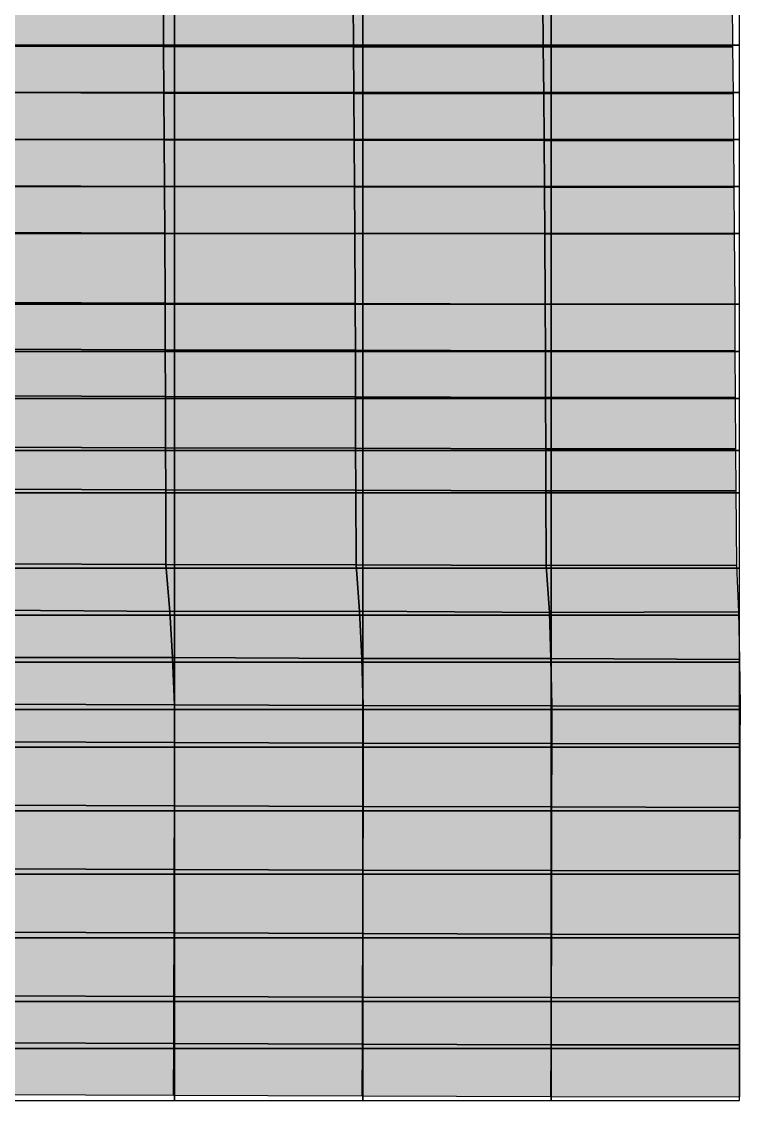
# Model space of a CAD drawing. Header units: inches. Extents: x -100 to 100, y -42 to 41.
# Drawn here: x 84.75 to 100.02, y -41.4 to -18.5 of the extents above; entities that cross this region are included whole.
import ezdxf

# ---------------------------------------------------------------- set-up
doc = ezdxf.new("R2010")
doc.units = ezdxf.units.IN
doc.header["$MEASUREMENT"] = 0
for name, color, linetype in [('Mesh-Ac1①', 7, 'Continuous'), ('Mesh-Acs', 7, 'Continuous'), ('Mesh-Ag1', 7, 'Continuous'), ('Mesh-Dc1', 7, 'Continuous'), ('Mesh-Dg1', 7, 'Continuous'), ('Mesh-Ds1', 7, 'Continuous'), ('Mesh-埋立土(水中)', 7, 'Continuous'), ('Undeformed Mesh-Ac1①', 7, 'Continuous'), ('Undeformed Mesh-Acs', 7, 'Continuous'), ('Undeformed Mesh-Ag1', 7, 'Continuous'), ('Undeformed Mesh-Dc1', 7, 'Continuous'), ('Undeformed Mesh-Dg1', 7, 'Continuous'), ('Undeformed Mesh-Ds1', 7, 'Continuous'), ('Undeformed Mesh-埋立土(水中)', 7, 'Continuous')]:
    doc.layers.add(name, color=color, linetype=linetype)

msp = doc.modelspace()

# ---------------------------------------------------------------- linework, layer by layer
at = {"color": 7, "true_color": 0xffffff, "transparency": 33554687}
for points in [[(83.7304, -19.01552), (87.7613, -18.03587), (83.7253, -18.02481)], [(83.7304, -19.01552), (87.7683, -19.02664), (87.7613, -18.03587)], [(87.7683, -19.02664), (91.7935, -18.04044), (87.7613, -18.03587)], [(87.7683, -19.02664), (91.8012, -19.03339), (91.7935, -18.04044)], [(91.8012, -19.03339), (95.8205, -18.0436), (91.7935, -18.04044)], [(91.8012, -19.03339), (95.8301, -19.03667), (95.8205, -18.0436)], [(95.8301, -19.03667), (99.8463, -18.03977), (95.8205, -18.0436)], [(95.8301, -19.03667), (99.8567, -19.03359), (99.8463, -18.03977)], [(83.7361, -20.004956), (87.7683, -19.02664), (83.7304, -19.01552)], [(83.7361, -20.004956), (87.7745, -20.01811), (87.7683, -19.02664)], [(87.7745, -20.01811), (91.8012, -19.03339), (87.7683, -19.02664)], [(87.7745, -20.01811), (91.8089, -20.02508), (91.8012, -19.03339)], [(91.8089, -20.02508), (95.8301, -19.03667), (91.8012, -19.03339)], [(91.8089, -20.02508), (95.8395, -20.03008), (95.8301, -19.03667)], [(95.8395, -20.03008), (99.8567, -19.03359), (95.8301, -19.03667)], [(95.8395, -20.03008), (99.8675, -20.02654), (99.8567, -19.03359)], [(83.7408, -20.995628), (87.7745, -20.01811), (83.7361, -20.004956)], [(83.7408, -20.995628), (87.7806, -21.007871), (87.7745, -20.01811)], [(87.7806, -21.007871), (91.8089, -20.02508), (87.7745, -20.01811)], [(87.7806, -21.007871), (91.8163, -21.0178), (91.8089, -20.02508)], [(91.8163, -21.0178), (95.8395, -20.03008), (91.8089, -20.02508)], [(91.8163, -21.0178), (95.8486, -21.02162), (95.8395, -20.03008)], [(95.8486, -21.02162), (99.8675, -20.02654), (95.8395, -20.03008)], [(95.8486, -21.02162), (99.878, -21.02066), (99.8675, -20.02654)], [(83.7462, -21.98478), (87.7806, -21.007871), (83.7408, -20.995628)], [(83.7462, -21.98478), (87.7857, -21.998861), (87.7806, -21.007871)], [(87.7857, -21.998861), (91.8163, -21.0178), (87.7806, -21.007871)], [(87.7857, -21.998861), (91.8236, -22.0084), (91.8163, -21.0178)], [(91.8236, -22.0084), (95.8486, -21.02162), (91.8163, -21.0178)], [(91.8236, -22.0084), (95.8567, -22.01466), (95.8486, -21.02162)], [(95.8567, -22.01466), (99.878, -21.02066), (95.8486, -21.02162)], [(95.8567, -22.01466), (99.886, -22.01295), (99.878, -21.02066)], [(83.751, -22.9755), (87.7857, -21.998861), (83.7462, -21.98478)], [(83.751, -22.9755), (87.7913, -22.98817), (87.7857, -21.998861)], [(87.7913, -22.98817), (91.8236, -22.0084), (87.7857, -21.998861)], [(87.7913, -22.98817), (91.8296, -23.000012), (91.8236, -22.0084)], [(91.8296, -23.000012), (95.8567, -22.01466), (91.8236, -22.0084)], [(91.8296, -23.000012), (95.8644, -23.00606), (95.8567, -22.01466)], [(95.8644, -23.00606), (99.886, -22.01295), (95.8567, -22.01466)], [(95.8644, -23.00606), (99.8935, -23.00696), (99.886, -22.01295)], [(83.7584, -24.4596), (87.7913, -22.98817), (83.751, -22.9755)], [(83.7584, -24.4596), (87.7977, -24.47416), (87.7913, -22.98817)], [(87.7977, -24.47416), (91.8296, -23.000012), (87.7913, -22.98817)], [(87.7977, -24.47416), (91.8374, -24.48477), (91.8296, -23.000012)], [(91.8374, -24.48477), (95.8644, -23.00606), (91.8296, -23.000012)], [(91.8374, -24.48477), (95.8727, -24.495011), (95.8644, -23.00606)], [(95.8727, -24.495011), (99.8935, -23.00696), (95.8644, -23.00606)], [(95.8727, -24.495011), (99.90365, -24.495491), (99.8935, -23.00696)], [(83.7619, -25.45052), (87.7977, -24.47416), (83.7584, -24.4596)], [(83.7619, -25.45052), (87.8011, -25.46363), (87.7977, -24.47416)], [(87.8011, -25.46363), (91.8374, -24.48477), (87.7977, -24.47416)], [(87.8011, -25.46363), (91.8407, -25.47547), (91.8374, -24.48477)], [(91.8407, -25.47547), (95.8727, -24.495011), (91.8374, -24.48477)], [(91.8407, -25.47547), (95.8766, -25.48649), (95.8727, -24.495011)], [(95.8766, -25.48649), (99.90365, -24.495491), (95.8727, -24.495011)], [(95.8766, -25.48649), (99.90909, -25.48815), (99.90365, -24.495491)], [(83.7662, -26.44016), (87.8011, -25.46363), (83.7619, -25.45052)], [(83.7662, -26.44016), (87.804, -26.45475), (87.8011, -25.46363)], [(87.804, -26.45475), (91.8407, -25.47547), (87.8011, -25.46363)], [(87.804, -26.45475), (91.8432, -26.46464), (91.8407, -25.47547)], [(91.8432, -26.46464), (95.8766, -25.48649), (91.8407, -25.47547)], [(91.8432, -26.46464), (95.8802, -26.47906), (95.8766, -25.48649)], [(95.8802, -26.47906), (99.90909, -25.48815), (95.8766, -25.48649)], [(95.8802, -26.47906), (99.9153, -26.47869), (99.90909, -25.48815)], [(83.7703, -27.52959), (87.804, -26.45475), (83.7662, -26.44016)], [(83.7703, -27.52959), (87.8081, -27.54452), (87.804, -26.45475)], [(87.8081, -27.54452), (91.8432, -26.46464), (87.804, -26.45475)], [(87.8081, -27.54452), (91.8458, -27.5537), (91.8432, -26.46464)], [(91.8458, -27.5537), (95.8802, -26.47906), (91.8432, -26.46464)], [(91.8458, -27.5537), (95.8835, -27.56945), (95.8802, -26.47906)], [(95.8835, -27.56945), (99.9153, -26.47869), (95.8802, -26.47906)], [(95.8835, -27.56945), (99.92281, -27.56783), (99.9153, -26.47869)], [(83.7739, -28.42099), (87.8081, -27.54452), (83.7703, -27.52959)], [(83.7739, -28.42099), (87.8112, -28.43623), (87.8081, -27.54452)], [(91.849, -28.44499), (91.8458, -27.5537), (87.8081, -27.54452)], [(91.849, -28.44499), (87.8081, -27.54452), (87.8112, -28.43623)], [(91.849, -28.44499), (95.8835, -27.56945), (91.8458, -27.5537)], [(91.849, -28.44499), (95.8875, -28.46101), (95.8835, -27.56945)], [(95.8875, -28.46101), (99.92281, -27.56783), (95.8835, -27.56945)], [(95.8875, -28.46101), (99.9273, -28.45848), (99.92281, -27.56783)], [(87.8112, -28.43623), (83.7739, -28.42099), (83.7791, -30.0055)], [(87.8112, -28.43623), (83.7791, -30.0055), (87.8168, -30.02174)], [(91.849, -28.44499), (87.8112, -28.43623), (87.8168, -30.02174)], [(91.849, -28.44499), (87.8168, -30.02174), (91.8537, -30.02958)], [(95.8875, -28.46101), (91.849, -28.44499), (91.8537, -30.02958)], [(95.8875, -28.46101), (91.8537, -30.02958), (95.8928, -30.04537)], [(99.9273, -28.45848), (95.8875, -28.46101), (95.8928, -30.04537)], [(99.9273, -28.45848), (95.8928, -30.04537), (99.93932, -30.03958)], [(83.8656, -30.9899), (87.8168, -30.02174), (83.7791, -30.0055)], [(83.8656, -30.9899), (87.8958, -31.02024), (87.8168, -30.02174)], [(91.92515, -31.01438), (91.8537, -30.02958), (87.8168, -30.02174)], [(91.92515, -31.01438), (87.8168, -30.02174), (87.8958, -31.02024)], [(91.92515, -31.01438), (95.8928, -30.04537), (91.8537, -30.02958)], [(91.92515, -31.01438), (95.9617, -31.04155), (95.8928, -30.04537)], [(95.9617, -31.04155), (99.93932, -30.03958), (95.8928, -30.04537)], [(95.9617, -31.04155), (99.98043, -31.02698), (99.93932, -30.03958)], [(87.8958, -31.02024), (83.8656, -30.9899), (83.9334, -31.9968)], [(87.8958, -31.02024), (83.9334, -31.9968), (87.95617, -32)], [(91.92515, -31.01438), (87.8958, -31.02024), (87.95617, -32)], [(91.92515, -31.01438), (87.95617, -32), (91.97677, -32.02204)], [(95.9617, -31.04155), (91.92515, -31.01438), (91.97677, -32.02204)], [(95.9617, -31.04155), (91.97677, -32.02204), (95.993188, -32.02054)], [(99.98043, -31.02698), (95.9617, -31.04155), (95.993188, -32.02054)], [(99.98043, -31.02698), (95.993188, -32.02054), (100.005923, -32.04001)], [(88.000663, -33.00226), (87.95617, -32), (83.9334, -31.9968)], [(88.000663, -33.00226), (83.9334, -31.9968), (83.995244, -32.9874)], [(92.004684, -33.01349), (91.97677, -32.02204), (87.95617, -32)], [(92.004684, -33.01349), (87.95617, -32), (88.000663, -33.00226)], [(96.009732, -33.02361), (95.993188, -32.02054), (91.97677, -32.02204)], [(96.009732, -33.02361), (91.97677, -32.02204), (92.004684, -33.01349)], [(95.993188, -32.02054), (96.009732, -33.02361), (100.01745, -33.03172)], [(95.993188, -32.02054), (100.01745, -33.03172), (100.005923, -32.04001)], [(83.994128, -33.7864), (88.000663, -33.00226), (83.995244, -32.9874)], [(83.994128, -33.7864), (87.999931, -33.80096), (88.000663, -33.00226)], [(87.999931, -33.80096), (92.004684, -33.01349), (88.000663, -33.00226)], [(87.999931, -33.80096), (92.004161, -33.81313), (92.004684, -33.01349)], [(92.004161, -33.81313), (96.009732, -33.02361), (92.004684, -33.01349)], [(92.004161, -33.81313), (96.009714, -33.82184), (96.009732, -33.02361)], [(96.009714, -33.82184), (100.01745, -33.03172), (96.009732, -33.02361)], [(96.009714, -33.82184), (100.01484, -33.83091), (100.01745, -33.03172)], [(83.990616, -35.1342), (87.999931, -33.80096), (83.994128, -33.7864)], [(83.990616, -35.1342), (87.996556, -35.1492), (87.999931, -33.80096)], [(87.996556, -35.1492), (92.004161, -33.81313), (87.999931, -33.80096)], [(87.996556, -35.1492), (92.002478, -35.16144), (92.004161, -33.81313)], [(92.002478, -35.16144), (96.009714, -33.82184), (92.004161, -33.81313)], [(92.002478, -35.16144), (96.007425, -35.16998), (96.009714, -33.82184)], [(96.007425, -35.16998), (100.01484, -33.83091), (96.009714, -33.82184)], [(96.007425, -35.16998), (100.01087, -35.17987), (100.01484, -33.83091)], [(83.98682, -36.4821), (87.996556, -35.1492), (83.990616, -35.1342)], [(83.98682, -36.4821), (87.993591, -36.497), (87.996556, -35.1492)], [(87.993591, -36.497), (92.002478, -35.16144), (87.996556, -35.1492)], [(87.993591, -36.497), (92.000526, -36.5093), (92.002478, -35.16144)], [(92.000526, -36.5093), (96.007425, -35.16998), (92.002478, -35.16144)], [(92.000526, -36.5093), (96.004515, -36.5191), (96.007425, -35.16998)], [(96.004515, -36.5191), (100.01087, -35.17987), (96.007425, -35.16998)], [(96.004515, -36.5191), (100.007514, -36.52856), (100.01087, -35.17987)], [(83.98314, -37.8299), (87.993591, -36.497), (83.98682, -36.4821)], [(83.98314, -37.8299), (87.990625, -37.8445), (87.993591, -36.497)], [(91.997481, -37.8572), (87.993591, -36.497), (87.990625, -37.8445)], [(91.997481, -37.8572), (92.000526, -36.5093), (87.993591, -36.497)], [(91.997481, -37.8572), (96.004515, -36.5191), (92.000526, -36.5093)], [(91.997481, -37.8572), (96.001518, -37.8685), (96.004515, -36.5191)], [(96.001518, -37.8685), (100.007514, -36.52856), (96.004515, -36.5191)], [(96.001518, -37.8685), (100.004772, -37.87704), (100.007514, -36.52856)], [(87.990625, -37.8445), (83.98314, -37.8299), (83.97944, -39.1773)], [(87.990625, -37.8445), (83.97944, -39.1773), (87.98709, -39.1919)], [(91.993592, -39.20527), (87.990625, -37.8445), (87.98709, -39.1919)], [(91.993592, -39.20527), (91.997481, -37.8572), (87.990625, -37.8445)], [(96.001518, -37.8685), (91.997481, -37.8572), (91.993592, -39.20527)], [(96.001518, -37.8685), (91.993592, -39.20527), (95.998209, -39.21752)], [(100.004772, -37.87704), (96.001518, -37.8685), (95.998209, -39.21752)], [(100.004772, -37.87704), (95.998209, -39.21752), (100.002936, -39.22533)], [(83.97654, -40.1753), (87.98709, -39.1919), (83.97944, -39.1773)], [(83.97654, -40.1753), (87.98408, -40.1901), (87.98709, -39.1919)], [(91.990353, -40.20384), (87.98709, -39.1919), (87.98408, -40.1901)], [(91.990353, -40.20384), (91.993592, -39.20527), (87.98709, -39.1919)], [(91.990353, -40.20384), (95.998209, -39.21752), (91.993592, -39.20527)], [(91.990353, -40.20384), (95.995593, -40.21648), (95.998209, -39.21752)], [(95.995593, -40.21648), (100.002936, -39.22533), (95.998209, -39.21752)], [(95.995593, -40.21648), (100.00293, -40.22335), (100.002936, -39.22533)], [(87.98408, -40.1901), (83.97654, -40.1753), (83.97272, -41.2732)], [(87.98408, -40.1901), (83.97272, -41.2732), (87.98058, -41.288)], [(91.990353, -40.20384), (87.98408, -40.1901), (87.98058, -41.288)], [(91.990353, -40.20384), (87.98058, -41.288), (91.98664, -41.30255)], [(95.995593, -40.21648), (91.990353, -40.20384), (91.98664, -41.30255)], [(95.995593, -40.21648), (91.98664, -41.30255), (95.993029, -41.31456)], [(100.001635, -41.32088), (95.995593, -40.21648), (95.993029, -41.31456)], [(100.001635, -41.32088), (100.00293, -40.22335), (95.995593, -40.21648)]]:
    msp.add_solid(points, dxfattribs=at)
at = {"layer": 'Mesh-Ac1①', "color": 18, "true_color": 0x000000, "transparency": 33554559}
for p, q in [((87.7977, -24.47416), (83.7584, -24.4596)), ((87.8011, -25.46363), (87.7977, -24.47416)), ((91.8374, -24.48477), (87.7977, -24.47416)), ((87.7977, -24.47416), (87.8011, -25.46363)), ((91.8407, -25.47547), (91.8374, -24.48477)), ((95.8727, -24.495011), (91.8374, -24.48477)), ((91.8374, -24.48477), (91.8407, -25.47547)), ((95.8766, -25.48649), (95.8727, -24.495011)), ((99.90365, -24.495491), (95.8727, -24.495011)), ((95.8727, -24.495011), (95.8766, -25.48649)), ((99.90909, -25.48815), (99.90365, -24.495491)), ((87.8011, -25.46363), (83.7619, -25.45052)), ((83.7619, -25.45052), (87.8011, -25.46363)), ((87.804, -26.45475), (87.8011, -25.46363)), ((91.8407, -25.47547), (87.8011, -25.46363)), ((87.8011, -25.46363), (87.804, -26.45475)), ((87.8011, -25.46363), (91.8407, -25.47547)), ((91.8432, -26.46464), (91.8407, -25.47547)), ((91.8407, -25.47547), (95.8766, -25.48649)), ((95.8766, -25.48649), (91.8407, -25.47547)), ((91.8407, -25.47547), (91.8432, -26.46464)), ((95.8802, -26.47906), (95.8766, -25.48649)), ((99.90909, -25.48815), (95.8766, -25.48649)), ((95.8766, -25.48649), (95.8802, -26.47906)), ((95.8766, -25.48649), (99.90909, -25.48815)), ((99.9153, -26.47869), (99.90909, -25.48815)), ((87.804, -26.45475), (83.7662, -26.44016)), ((83.7662, -26.44016), (87.804, -26.45475)), ((87.8081, -27.54452), (87.804, -26.45475)), ((91.8432, -26.46464), (87.804, -26.45475)), ((87.804, -26.45475), (87.8081, -27.54452)), ((87.804, -26.45475), (91.8432, -26.46464)), ((91.8458, -27.5537), (91.8432, -26.46464)), ((95.8802, -26.47906), (91.8432, -26.46464)), ((91.8432, -26.46464), (91.8458, -27.5537)), ((91.8432, -26.46464), (95.8802, -26.47906)), ((99.9153, -26.47869), (95.8802, -26.47906)), ((95.8802, -26.47906), (99.9153, -26.47869)), ((95.8835, -27.56945), (95.8802, -26.47906)), ((95.8802, -26.47906), (95.8835, -27.56945)), ((99.92281, -27.56783), (99.9153, -26.47869)), ((87.8081, -27.54452), (83.7703, -27.52959)), ((83.7703, -27.52959), (87.8081, -27.54452)), ((87.8112, -28.43623), (87.8081, -27.54452)), ((91.8458, -27.5537), (87.8081, -27.54452)), ((87.8081, -27.54452), (87.8112, -28.43623)), ((87.8081, -27.54452), (91.8458, -27.5537)), ((91.849, -28.44499), (91.8458, -27.5537)), ((95.8835, -27.56945), (91.8458, -27.5537)), ((91.8458, -27.5537), (91.849, -28.44499)), ((91.8458, -27.5537), (95.8835, -27.56945)), ((99.92281, -27.56783), (95.8835, -27.56945)), ((95.8835, -27.56945), (99.92281, -27.56783)), ((95.8875, -28.46101), (95.8835, -27.56945)), ((95.8835, -27.56945), (95.8875, -28.46101)), ((99.9273, -28.45848), (99.92281, -27.56783)), ((87.8112, -28.43623), (83.7739, -28.42099)), ((83.7739, -28.42099), (87.8112, -28.43623)), ((87.8168, -30.02174), (87.8112, -28.43623)), ((91.849, -28.44499), (87.8112, -28.43623)), ((87.8112, -28.43623), (87.8168, -30.02174)), ((87.8112, -28.43623), (91.849, -28.44499)), ((91.8537, -30.02958), (91.849, -28.44499)), ((95.8875, -28.46101), (91.849, -28.44499)), ((91.849, -28.44499), (91.8537, -30.02958)), ((91.849, -28.44499), (95.8875, -28.46101)), ((99.9273, -28.45848), (95.8875, -28.46101)), ((95.8875, -28.46101), (99.9273, -28.45848)), ((95.8928, -30.04537), (95.8875, -28.46101)), ((95.8875, -28.46101), (95.8928, -30.04537)), ((99.93932, -30.03958), (99.9273, -28.45848)), ((83.7791, -30.0055), (87.8168, -30.02174)), ((87.8168, -30.02174), (91.8537, -30.02958)), ((91.8537, -30.02958), (95.8928, -30.04537)), ((95.8928, -30.04537), (99.93932, -30.03958))]:
    msp.add_line(p, q, dxfattribs=at)
at = {"layer": 'Mesh-Acs', "color": 18, "true_color": 0x000000, "transparency": 33554559}
for p, q in [((87.8168, -30.02174), (83.7791, -30.0055)), ((87.8958, -31.02024), (87.8168, -30.02174)), ((91.8537, -30.02958), (87.8168, -30.02174)), ((87.8168, -30.02174), (87.8958, -31.02024)), ((91.92515, -31.01438), (91.8537, -30.02958)), ((95.8928, -30.04537), (91.8537, -30.02958)), ((91.8537, -30.02958), (91.92515, -31.01438)), ((99.93932, -30.03958), (95.8928, -30.04537)), ((95.9617, -31.04155), (95.8928, -30.04537)), ((95.8928, -30.04537), (95.9617, -31.04155)), ((99.98043, -31.02698), (99.93932, -30.03958)), ((87.8958, -31.02024), (83.8656, -30.9899)), ((83.8656, -30.9899), (87.8958, -31.02024)), ((91.92515, -31.01438), (87.8958, -31.02024)), ((87.8958, -31.02024), (91.92515, -31.01438)), ((87.95617, -32), (87.8958, -31.02024)), ((87.8958, -31.02024), (87.95617, -32)), ((91.97677, -32.02204), (91.92515, -31.01438)), ((95.9617, -31.04155), (91.92515, -31.01438)), ((91.92515, -31.01438), (91.97677, -32.02204)), ((91.92515, -31.01438), (95.9617, -31.04155)), ((99.98043, -31.02698), (95.9617, -31.04155)), ((95.9617, -31.04155), (99.98043, -31.02698)), ((95.993188, -32.02054), (95.9617, -31.04155)), ((95.9617, -31.04155), (95.993188, -32.02054)), ((100.005923, -32.04001), (99.98043, -31.02698)), ((87.95617, -32), (83.9334, -31.9968)), ((83.9334, -31.9968), (87.95617, -32)), ((88.000663, -33.00226), (87.95617, -32)), ((91.97677, -32.02204), (87.95617, -32)), ((87.95617, -32), (88.000663, -33.00226)), ((87.95617, -32), (91.97677, -32.02204)), ((95.993188, -32.02054), (91.97677, -32.02204)), ((91.97677, -32.02204), (95.993188, -32.02054)), ((92.004684, -33.01349), (91.97677, -32.02204)), ((91.97677, -32.02204), (92.004684, -33.01349)), ((96.009732, -33.02361), (95.993188, -32.02054)), ((95.993188, -32.02054), (96.009732, -33.02361)), ((100.005923, -32.04001), (95.993188, -32.02054)), ((95.993188, -32.02054), (100.005923, -32.04001)), ((100.01745, -33.03172), (100.005923, -32.04001)), ((83.995244, -32.9874), (88.000663, -33.00226)), ((88.000663, -33.00226), (92.004684, -33.01349)), ((92.004684, -33.01349), (96.009732, -33.02361)), ((96.009732, -33.02361), (100.01745, -33.03172))]:
    msp.add_line(p, q, dxfattribs=at)
at = {"layer": 'Mesh-Ag1', "color": 18, "true_color": 0x000000, "transparency": 33554559}
for p, q in [((88.000663, -33.00226), (83.995244, -32.9874)), ((87.999931, -33.80096), (88.000663, -33.00226)), ((88.000663, -33.00226), (87.999931, -33.80096)), ((92.004684, -33.01349), (88.000663, -33.00226)), ((92.004161, -33.81313), (92.004684, -33.01349)), ((92.004684, -33.01349), (92.004161, -33.81313)), ((96.009732, -33.02361), (92.004684, -33.01349)), ((96.009714, -33.82184), (96.009732, -33.02361)), ((96.009732, -33.02361), (96.009714, -33.82184)), ((100.01745, -33.03172), (96.009732, -33.02361)), ((100.01484, -33.83091), (100.01745, -33.03172)), ((83.994128, -33.7864), (87.999931, -33.80096)), ((87.999931, -33.80096), (92.004161, -33.81313)), ((92.004161, -33.81313), (96.009714, -33.82184)), ((96.009714, -33.82184), (100.01484, -33.83091))]:
    msp.add_line(p, q, dxfattribs=at)
at = {"layer": 'Mesh-Dc1', "color": 18, "true_color": 0x000000, "transparency": 33554559}
for p, q in [((87.999931, -33.80096), (83.994128, -33.7864)), ((87.996556, -35.1492), (87.999931, -33.80096)), ((87.999931, -33.80096), (87.996556, -35.1492)), ((92.004161, -33.81313), (87.999931, -33.80096)), ((92.002478, -35.16144), (92.004161, -33.81313)), ((92.004161, -33.81313), (92.002478, -35.16144)), ((96.009714, -33.82184), (92.004161, -33.81313)), ((96.007425, -35.16998), (96.009714, -33.82184)), ((96.009714, -33.82184), (96.007425, -35.16998)), ((100.01484, -33.83091), (96.009714, -33.82184)), ((100.01087, -35.17987), (100.01484, -33.83091)), ((87.996556, -35.1492), (83.990616, -35.1342)), ((83.990616, -35.1342), (87.996556, -35.1492)), ((87.993591, -36.497), (87.996556, -35.1492)), ((87.996556, -35.1492), (87.993591, -36.497)), ((92.002478, -35.16144), (87.996556, -35.1492)), ((87.996556, -35.1492), (92.002478, -35.16144)), ((92.000526, -36.5093), (92.002478, -35.16144)), ((92.002478, -35.16144), (92.000526, -36.5093)), ((96.007425, -35.16998), (92.002478, -35.16144)), ((92.002478, -35.16144), (96.007425, -35.16998)), ((96.004515, -36.5191), (96.007425, -35.16998)), ((96.007425, -35.16998), (96.004515, -36.5191)), ((100.01087, -35.17987), (96.007425, -35.16998)), ((96.007425, -35.16998), (100.01087, -35.17987)), ((100.007514, -36.52856), (100.01087, -35.17987)), ((87.993591, -36.497), (83.98682, -36.4821)), ((83.98682, -36.4821), (87.993591, -36.497)), ((87.990625, -37.8445), (87.993591, -36.497)), ((87.993591, -36.497), (87.990625, -37.8445)), ((92.000526, -36.5093), (87.993591, -36.497)), ((87.993591, -36.497), (92.000526, -36.5093)), ((91.997481, -37.8572), (92.000526, -36.5093)), ((92.000526, -36.5093), (91.997481, -37.8572)), ((96.004515, -36.5191), (92.000526, -36.5093)), ((92.000526, -36.5093), (96.004515, -36.5191)), ((96.001518, -37.8685), (96.004515, -36.5191)), ((96.004515, -36.5191), (96.001518, -37.8685)), ((100.007514, -36.52856), (96.004515, -36.5191)), ((96.004515, -36.5191), (100.007514, -36.52856)), ((100.004772, -37.87704), (100.007514, -36.52856)), ((87.990625, -37.8445), (83.98314, -37.8299)), ((83.98314, -37.8299), (87.990625, -37.8445)), ((87.98709, -39.1919), (87.990625, -37.8445)), ((87.990625, -37.8445), (87.98709, -39.1919)), ((91.997481, -37.8572), (87.990625, -37.8445)), ((87.990625, -37.8445), (91.997481, -37.8572)), ((91.993592, -39.20527), (91.997481, -37.8572)), ((91.997481, -37.8572), (91.993592, -39.20527)), ((96.001518, -37.8685), (91.997481, -37.8572)), ((91.997481, -37.8572), (96.001518, -37.8685)), ((95.998209, -39.21752), (96.001518, -37.8685)), ((96.001518, -37.8685), (95.998209, -39.21752)), ((100.004772, -37.87704), (96.001518, -37.8685)), ((96.001518, -37.8685), (100.004772, -37.87704)), ((100.002936, -39.22533), (100.004772, -37.87704)), ((83.97944, -39.1773), (87.98709, -39.1919)), ((87.98709, -39.1919), (91.993592, -39.20527)), ((91.993592, -39.20527), (95.998209, -39.21752)), ((95.998209, -39.21752), (100.002936, -39.22533))]:
    msp.add_line(p, q, dxfattribs=at)
at = {"layer": 'Mesh-Dg1', "color": 18, "true_color": 0x000000, "transparency": 33554559}
for p, q in [((87.98408, -40.1901), (83.97654, -40.1753)), ((87.98058, -41.288), (87.98408, -40.1901)), ((87.98408, -40.1901), (87.98058, -41.288)), ((91.990353, -40.20384), (87.98408, -40.1901)), ((91.98664, -41.30255), (91.990353, -40.20384)), ((91.990353, -40.20384), (91.98664, -41.30255)), ((95.995593, -40.21648), (91.990353, -40.20384)), ((95.993029, -41.31456), (95.995593, -40.21648)), ((95.995593, -40.21648), (95.993029, -41.31456)), ((100.00293, -40.22335), (95.995593, -40.21648)), ((100.001635, -41.32088), (100.00293, -40.22335)), ((83.97272, -41.2732), (87.98058, -41.288)), ((87.98058, -41.288), (91.98664, -41.30255)), ((91.98664, -41.30255), (95.993029, -41.31456)), ((95.993029, -41.31456), (100.001635, -41.32088))]:
    msp.add_line(p, q, dxfattribs=at)
at = {"layer": 'Mesh-Ds1', "color": 18, "true_color": 0x000000, "transparency": 33554559}
for p, q in [((87.98709, -39.1919), (83.97944, -39.1773)), ((87.98408, -40.1901), (87.98709, -39.1919)), ((87.98709, -39.1919), (87.98408, -40.1901)), ((91.993592, -39.20527), (87.98709, -39.1919)), ((91.990353, -40.20384), (91.993592, -39.20527)), ((91.993592, -39.20527), (91.990353, -40.20384)), ((95.998209, -39.21752), (91.993592, -39.20527)), ((95.995593, -40.21648), (95.998209, -39.21752)), ((95.998209, -39.21752), (95.995593, -40.21648)), ((100.002936, -39.22533), (95.998209, -39.21752)), ((100.00293, -40.22335), (100.002936, -39.22533)), ((83.97654, -40.1753), (87.98408, -40.1901)), ((87.98408, -40.1901), (91.990353, -40.20384)), ((91.990353, -40.20384), (95.995593, -40.21648)), ((95.995593, -40.21648), (100.00293, -40.22335))]:
    msp.add_line(p, q, dxfattribs=at)
at = {"layer": 'Mesh-埋立土(水中)', "color": 18, "true_color": 0x000000, "transparency": 33554559}
for p, q in [((87.7683, -19.02664), (87.7613, -18.03587)), ((87.7613, -18.03587), (87.7683, -19.02664)), ((91.8012, -19.03339), (91.7935, -18.04044)), ((91.7935, -18.04044), (91.8012, -19.03339)), ((95.8301, -19.03667), (95.8205, -18.0436)), ((95.8205, -18.0436), (95.8301, -19.03667)), ((99.8567, -19.03359), (99.8463, -18.03977)), ((87.7683, -19.02664), (83.7304, -19.01552)), ((83.7304, -19.01552), (87.7683, -19.02664)), ((87.7745, -20.01811), (87.7683, -19.02664)), ((91.8012, -19.03339), (87.7683, -19.02664)), ((87.7683, -19.02664), (87.7745, -20.01811)), ((87.7683, -19.02664), (91.8012, -19.03339)), ((91.8089, -20.02508), (91.8012, -19.03339)), ((95.8301, -19.03667), (91.8012, -19.03339)), ((91.8012, -19.03339), (91.8089, -20.02508)), ((91.8012, -19.03339), (95.8301, -19.03667)), ((99.8567, -19.03359), (95.8301, -19.03667)), ((95.8301, -19.03667), (99.8567, -19.03359)), ((95.8395, -20.03008), (95.8301, -19.03667)), ((95.8301, -19.03667), (95.8395, -20.03008)), ((99.8675, -20.02654), (99.8567, -19.03359)), ((87.7745, -20.01811), (83.7361, -20.004956)), ((83.7361, -20.004956), (87.7745, -20.01811)), ((87.7806, -21.007871), (87.7745, -20.01811)), ((91.8089, -20.02508), (87.7745, -20.01811)), ((87.7745, -20.01811), (87.7806, -21.007871)), ((87.7745, -20.01811), (91.8089, -20.02508)), ((91.8163, -21.0178), (91.8089, -20.02508)), ((95.8395, -20.03008), (91.8089, -20.02508)), ((91.8089, -20.02508), (91.8163, -21.0178)), ((91.8089, -20.02508), (95.8395, -20.03008)), ((99.8675, -20.02654), (95.8395, -20.03008)), ((95.8395, -20.03008), (99.8675, -20.02654)), ((95.8486, -21.02162), (95.8395, -20.03008)), ((95.8395, -20.03008), (95.8486, -21.02162)), ((99.878, -21.02066), (99.8675, -20.02654)), ((87.7806, -21.007871), (83.7408, -20.995628)), ((83.7408, -20.995628), (87.7806, -21.007871)), ((87.7857, -21.998861), (87.7806, -21.007871)), ((87.7806, -21.007871), (91.8163, -21.0178)), ((91.8163, -21.0178), (87.7806, -21.007871)), ((87.7806, -21.007871), (87.7857, -21.998861)), ((91.8236, -22.0084), (91.8163, -21.0178)), ((95.8486, -21.02162), (91.8163, -21.0178)), ((91.8163, -21.0178), (91.8236, -22.0084)), ((91.8163, -21.0178), (95.8486, -21.02162)), ((99.878, -21.02066), (95.8486, -21.02162)), ((95.8486, -21.02162), (99.878, -21.02066)), ((95.8567, -22.01466), (95.8486, -21.02162)), ((95.8486, -21.02162), (95.8567, -22.01466)), ((99.886, -22.01295), (99.878, -21.02066)), ((87.7857, -21.998861), (83.7462, -21.98478)), ((83.7462, -21.98478), (87.7857, -21.998861)), ((87.7913, -22.98817), (87.7857, -21.998861)), ((91.8236, -22.0084), (87.7857, -21.998861)), ((87.7857, -21.998861), (87.7913, -22.98817)), ((87.7857, -21.998861), (91.8236, -22.0084)), ((91.8296, -23.000012), (91.8236, -22.0084)), ((95.8567, -22.01466), (91.8236, -22.0084)), ((91.8236, -22.0084), (91.8296, -23.000012)), ((91.8236, -22.0084), (95.8567, -22.01466)), ((99.886, -22.01295), (95.8567, -22.01466)), ((95.8567, -22.01466), (99.886, -22.01295)), ((95.8644, -23.00606), (95.8567, -22.01466)), ((95.8567, -22.01466), (95.8644, -23.00606)), ((99.8935, -23.00696), (99.886, -22.01295)), ((87.7913, -22.98817), (83.751, -22.9755)), ((83.751, -22.9755), (87.7913, -22.98817)), ((87.7977, -24.47416), (87.7913, -22.98817)), ((91.8296, -23.000012), (87.7913, -22.98817)), ((87.7913, -22.98817), (87.7977, -24.47416)), ((87.7913, -22.98817), (91.8296, -23.000012)), ((91.8374, -24.48477), (91.8296, -23.000012)), ((95.8644, -23.00606), (91.8296, -23.000012)), ((91.8296, -23.000012), (91.8374, -24.48477)), ((91.8296, -23.000012), (95.8644, -23.00606)), ((95.8727, -24.495011), (95.8644, -23.00606)), ((99.8935, -23.00696), (95.8644, -23.00606)), ((95.8644, -23.00606), (95.8727, -24.495011)), ((95.8644, -23.00606), (99.8935, -23.00696)), ((99.90365, -24.495491), (99.8935, -23.00696)), ((83.7584, -24.4596), (87.7977, -24.47416)), ((87.7977, -24.47416), (91.8374, -24.48477)), ((91.8374, -24.48477), (95.8727, -24.495011)), ((95.8727, -24.495011), (99.90365, -24.495491))]:
    msp.add_line(p, q, dxfattribs=at)
at = {"layer": 'Undeformed Mesh-Ac1①', "color": 1, "true_color": 0xff0000, "transparency": 33554687}
for p, q in [((88, -24.5), (84, -24.5)), ((88, -25.5), (88, -24.5)), ((92, -24.5), (88, -24.5)), ((88, -24.5), (88, -25.5)), ((92, -25.5), (92, -24.5)), ((96, -24.5), (92, -24.5)), ((92, -24.5), (92, -25.5)), ((96, -25.5), (96, -24.5)), ((100, -24.5), (96, -24.5)), ((96, -24.5), (96, -25.5)), ((100, -25.5), (100, -24.5)), ((88, -25.5), (84, -25.5)), ((84, -25.5), (88, -25.5)), ((88, -26.5), (88, -25.5)), ((92, -25.5), (88, -25.5)), ((88, -25.5), (88, -26.5)), ((88, -25.5), (92, -25.5)), ((92, -26.5), (92, -25.5)), ((92, -25.5), (96, -25.5)), ((96, -25.5), (92, -25.5)), ((92, -25.5), (92, -26.5)), ((96, -26.5), (96, -25.5)), ((100, -25.5), (96, -25.5)), ((96, -25.5), (96, -26.5)), ((96, -25.5), (100, -25.5)), ((100, -26.5), (100, -25.5)), ((88, -26.5), (84, -26.5)), ((84, -26.5), (88, -26.5)), ((88, -27.6), (88, -26.5)), ((92, -26.5), (88, -26.5)), ((88, -26.5), (88, -27.6)), ((88, -26.5), (92, -26.5)), ((92, -27.6), (92, -26.5)), ((96, -26.5), (92, -26.5)), ((92, -26.5), (92, -27.6)), ((92, -26.5), (96, -26.5)), ((96, -27.6), (96, -26.5)), ((100, -26.5), (96, -26.5)), ((96, -26.5), (96, -27.6)), ((96, -26.5), (100, -26.5)), ((100, -27.6), (100, -26.5)), ((88, -27.6), (84, -27.6)), ((84, -27.6), (88, -27.6)), ((88, -28.5), (88, -27.6)), ((92, -27.6), (88, -27.6)), ((88, -27.6), (88, -28.5)), ((88, -27.6), (92, -27.6)), ((92, -28.5), (92, -27.6)), ((96, -27.6), (92, -27.6)), ((92, -27.6), (92, -28.5)), ((92, -27.6), (96, -27.6)), ((96, -28.5), (96, -27.6)), ((100, -27.6), (96, -27.6)), ((96, -27.6), (96, -28.5)), ((96, -27.6), (100, -27.6)), ((100, -28.5), (100, -27.6)), ((88, -28.5), (84, -28.5)), ((84, -28.5), (88, -28.5)), ((88, -30.1), (88, -28.5)), ((92, -28.5), (88, -28.5)), ((88, -28.5), (88, -30.1)), ((88, -28.5), (92, -28.5)), ((92, -30.1), (92, -28.5)), ((96, -28.5), (92, -28.5)), ((92, -28.5), (92, -30.1)), ((92, -28.5), (96, -28.5)), ((96, -30.1), (96, -28.5)), ((100, -28.5), (96, -28.5)), ((96, -28.5), (96, -30.1)), ((96, -28.5), (100, -28.5)), ((100, -30.1), (100, -28.5)), ((84, -30.1), (88, -30.1)), ((88, -30.1), (92, -30.1)), ((92, -30.1), (96, -30.1)), ((96, -30.1), (100, -30.1))]:
    msp.add_line(p, q, dxfattribs=at)
at = {"layer": 'Undeformed Mesh-Acs', "color": 1, "true_color": 0xff0000, "transparency": 33554687}
for p, q in [((88, -30.1), (84, -30.1)), ((88, -31.1), (88, -30.1)), ((92, -30.1), (88, -30.1)), ((88, -30.1), (88, -31.1)), ((92, -31.1), (92, -30.1)), ((96, -30.1), (92, -30.1)), ((92, -30.1), (92, -31.1)), ((96, -31.1), (96, -30.1)), ((100, -30.1), (96, -30.1)), ((96, -30.1), (96, -31.1)), ((100, -31.1), (100, -30.1)), ((88, -31.1), (84, -31.1)), ((84, -31.1), (88, -31.1)), ((88, -32.1), (88, -31.1)), ((92, -31.1), (88, -31.1)), ((88, -31.1), (88, -32.1)), ((88, -31.1), (92, -31.1)), ((92, -32.1), (92, -31.1)), ((96, -31.1), (92, -31.1)), ((92, -31.1), (92, -32.1)), ((92, -31.1), (96, -31.1)), ((96, -32.1), (96, -31.1)), ((100, -31.1), (96, -31.1)), ((96, -31.1), (96, -32.1)), ((96, -31.1), (100, -31.1)), ((100, -32.1), (100, -31.1)), ((88, -32.1), (84, -32.1)), ((84, -32.1), (88, -32.1)), ((88, -33.1), (88, -32.1)), ((92, -32.1), (88, -32.1)), ((88, -32.1), (88, -33.1)), ((88, -32.1), (92, -32.1)), ((92, -33.1), (92, -32.1)), ((96, -32.1), (92, -32.1)), ((92, -32.1), (92, -33.1)), ((92, -32.1), (96, -32.1)), ((96, -33.1), (96, -32.1)), ((96, -32.1), (96, -33.1)), ((100, -32.1), (96, -32.1)), ((96, -32.1), (100, -32.1)), ((100, -33.1), (100, -32.1)), ((84, -33.1), (88, -33.1)), ((88, -33.1), (92, -33.1)), ((92, -33.1), (96, -33.1)), ((96, -33.1), (100, -33.1))]:
    msp.add_line(p, q, dxfattribs=at)
at = {"layer": 'Undeformed Mesh-Ag1', "color": 1, "true_color": 0xff0000, "transparency": 33554687}
for p, q in [((88, -33.1), (84, -33.1)), ((88, -33.9), (88, -33.1)), ((92, -33.1), (88, -33.1)), ((88, -33.1), (88, -33.9)), ((92, -33.9), (92, -33.1)), ((96, -33.1), (92, -33.1)), ((92, -33.1), (92, -33.9)), ((96, -33.9), (96, -33.1)), ((100, -33.1), (96, -33.1)), ((96, -33.1), (96, -33.9)), ((100, -33.9), (100, -33.1)), ((84, -33.9), (88, -33.9)), ((88, -33.9), (92, -33.9)), ((92, -33.9), (96, -33.9)), ((96, -33.9), (100, -33.9))]:
    msp.add_line(p, q, dxfattribs=at)
at = {"layer": 'Undeformed Mesh-Dc1', "color": 1, "true_color": 0xff0000, "transparency": 33554687}
for p, q in [((88, -33.9), (84, -33.9)), ((88, -35.25), (88, -33.9)), ((92, -33.9), (88, -33.9)), ((88, -33.9), (88, -35.25)), ((92, -35.25), (92, -33.9)), ((96, -33.9), (92, -33.9)), ((92, -33.9), (92, -35.25)), ((96, -35.25), (96, -33.9)), ((100, -33.9), (96, -33.9)), ((96, -33.9), (96, -35.25)), ((100, -35.25), (100, -33.9)), ((88, -35.25), (84, -35.25)), ((84, -35.25), (88, -35.25)), ((88, -36.6), (88, -35.25)), ((92, -35.25), (88, -35.25)), ((88, -35.25), (88, -36.6)), ((88, -35.25), (92, -35.25)), ((92, -36.6), (92, -35.25)), ((96, -35.25), (92, -35.25)), ((92, -35.25), (92, -36.6)), ((92, -35.25), (96, -35.25)), ((96, -36.6), (96, -35.25)), ((100, -35.25), (96, -35.25)), ((96, -35.25), (96, -36.6)), ((96, -35.25), (100, -35.25)), ((100, -36.6), (100, -35.25)), ((88, -36.6), (84, -36.6)), ((84, -36.6), (88, -36.6)), ((88, -37.95), (88, -36.6)), ((92, -36.6), (88, -36.6)), ((88, -36.6), (88, -37.95)), ((88, -36.6), (92, -36.6)), ((92, -37.95), (92, -36.6)), ((96, -36.6), (92, -36.6)), ((92, -36.6), (92, -37.95)), ((92, -36.6), (96, -36.6)), ((96, -37.95), (96, -36.6)), ((100, -36.6), (96, -36.6)), ((96, -36.6), (96, -37.95)), ((96, -36.6), (100, -36.6)), ((100, -37.95), (100, -36.6)), ((88, -37.95), (84, -37.95)), ((84, -37.95), (88, -37.95)), ((88, -39.3), (88, -37.95)), ((92, -37.95), (88, -37.95)), ((88, -37.95), (88, -39.3)), ((88, -37.95), (92, -37.95)), ((92, -39.3), (92, -37.95)), ((96, -37.95), (92, -37.95)), ((92, -37.95), (92, -39.3)), ((92, -37.95), (96, -37.95)), ((96, -39.3), (96, -37.95)), ((100, -37.95), (96, -37.95)), ((96, -37.95), (96, -39.3)), ((96, -37.95), (100, -37.95)), ((100, -39.3), (100, -37.95)), ((84, -39.3), (88, -39.3)), ((88, -39.3), (92, -39.3)), ((92, -39.3), (96, -39.3)), ((96, -39.3), (100, -39.3))]:
    msp.add_line(p, q, dxfattribs=at)
at = {"layer": 'Undeformed Mesh-Dg1', "color": 1, "true_color": 0xff0000, "transparency": 33554687}
for p, q in [((88, -40.3), (84, -40.3)), ((88, -41.4), (88, -40.3)), ((92, -40.3), (88, -40.3)), ((88, -40.3), (88, -41.4)), ((92, -41.4), (92, -40.3)), ((96, -40.3), (92, -40.3)), ((92, -40.3), (92, -41.4)), ((96, -41.4), (96, -40.3)), ((100, -40.3), (96, -40.3)), ((96, -40.3), (96, -41.4)), ((100, -41.4), (100, -40.3)), ((84, -41.4), (88, -41.4)), ((88, -41.4), (92, -41.4)), ((92, -41.4), (96, -41.4)), ((96, -41.4), (100, -41.4))]:
    msp.add_line(p, q, dxfattribs=at)
at = {"layer": 'Undeformed Mesh-Ds1', "color": 1, "true_color": 0xff0000, "transparency": 33554687}
for p, q in [((88, -39.3), (84, -39.3)), ((88, -40.3), (88, -39.3)), ((92, -39.3), (88, -39.3)), ((88, -39.3), (88, -40.3)), ((92, -40.3), (92, -39.3)), ((96, -39.3), (92, -39.3)), ((92, -39.3), (92, -40.3)), ((96, -40.3), (96, -39.3)), ((100, -39.3), (96, -39.3)), ((96, -39.3), (96, -40.3)), ((100, -40.3), (100, -39.3)), ((84, -40.3), (88, -40.3)), ((88, -40.3), (92, -40.3)), ((92, -40.3), (96, -40.3)), ((96, -40.3), (100, -40.3))]:
    msp.add_line(p, q, dxfattribs=at)
at = {"layer": 'Undeformed Mesh-埋立土(水中)', "color": 1, "true_color": 0xff0000, "transparency": 33554687}
for p, q in [((88, -19), (88, -18)), ((88, -18), (88, -19)), ((92, -19), (92, -18)), ((92, -18), (92, -19)), ((96, -19), (96, -18)), ((96, -18), (96, -19)), ((100, -19), (100, -18)), ((88, -19), (84, -19)), ((84, -19), (88, -19)), ((88, -20), (88, -19)), ((92, -19), (88, -19)), ((88, -19), (88, -20)), ((88, -19), (92, -19)), ((92, -20), (92, -19)), ((96, -19), (92, -19)), ((92, -19), (92, -20)), ((92, -19), (96, -19)), ((96, -20), (96, -19)), ((100, -19), (96, -19)), ((96, -19), (96, -20)), ((96, -19), (100, -19)), ((100, -20), (100, -19)), ((88, -20), (84, -20)), ((84, -20), (88, -20)), ((88, -21), (88, -20)), ((92, -20), (88, -20)), ((88, -20), (88, -21)), ((88, -20), (92, -20)), ((92, -21), (92, -20)), ((96, -20), (92, -20)), ((92, -20), (92, -21)), ((92, -20), (96, -20)), ((96, -21), (96, -20)), ((100, -20), (96, -20)), ((96, -20), (96, -21)), ((96, -20), (100, -20)), ((100, -21), (100, -20)), ((88, -21), (84, -21)), ((84, -21), (88, -21)), ((88, -22), (88, -21)), ((88, -21), (92, -21)), ((92, -21), (88, -21)), ((88, -21), (88, -22)), ((92, -22), (92, -21)), ((96, -21), (92, -21)), ((92, -21), (92, -22)), ((92, -21), (96, -21)), ((96, -22), (96, -21)), ((100, -21), (96, -21)), ((96, -21), (96, -22)), ((96, -21), (100, -21)), ((100, -22), (100, -21)), ((88, -22), (84, -22)), ((84, -22), (88, -22)), ((88, -23), (88, -22)), ((92, -22), (88, -22)), ((88, -22), (88, -23)), ((88, -22), (92, -22)), ((92, -23), (92, -22)), ((96, -22), (92, -22)), ((92, -22), (92, -23)), ((92, -22), (96, -22)), ((96, -23), (96, -22)), ((100, -22), (96, -22)), ((96, -22), (96, -23)), ((96, -22), (100, -22)), ((100, -23), (100, -22)), ((88, -23), (84, -23)), ((84, -23), (88, -23)), ((88, -24.5), (88, -23)), ((92, -23), (88, -23)), ((88, -23), (88, -24.5)), ((88, -23), (92, -23)), ((92, -24.5), (92, -23)), ((96, -23), (92, -23)), ((92, -23), (92, -24.5)), ((92, -23), (96, -23)), ((96, -24.5), (96, -23)), ((100, -23), (96, -23)), ((96, -23), (96, -24.5)), ((96, -23), (100, -23)), ((100, -24.5), (100, -23)), ((84, -24.5), (88, -24.5)), ((88, -24.5), (92, -24.5)), ((92, -24.5), (96, -24.5)), ((96, -24.5), (100, -24.5))]:
    msp.add_line(p, q, dxfattribs=at)

doc.saveas('drawing.dxf')
